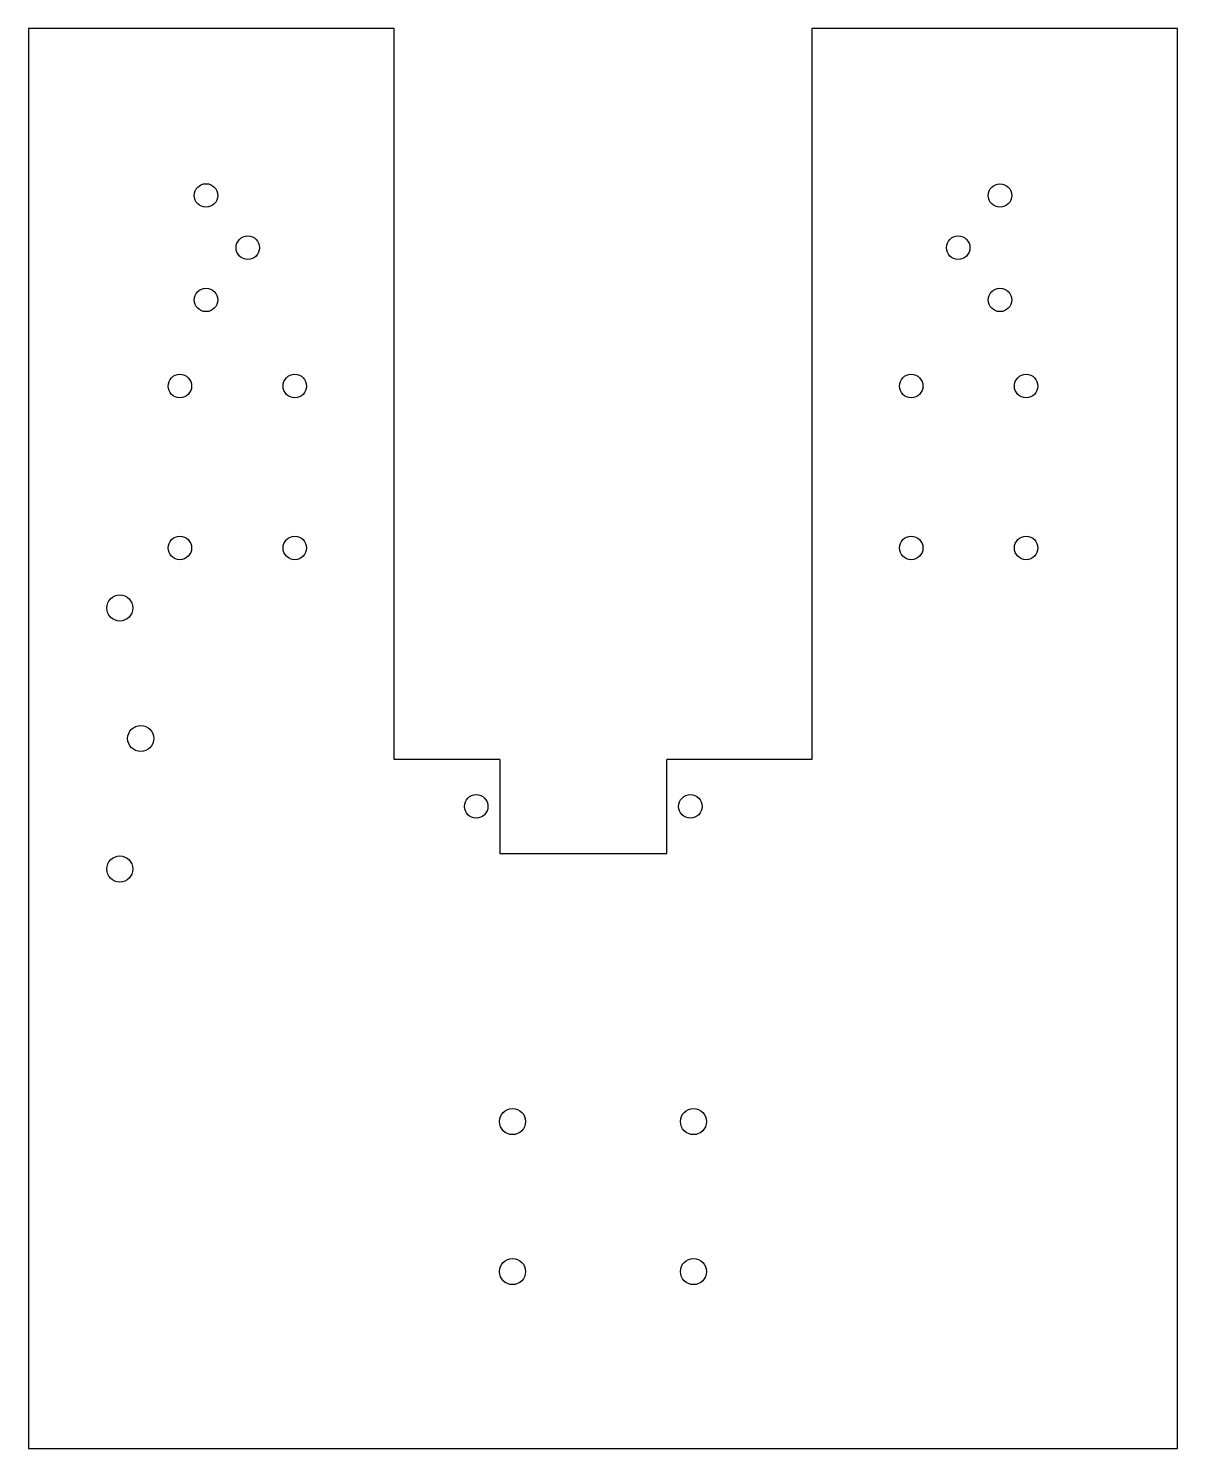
# Model space of a CAD drawing. Header units: millimetres. Extents: x -110 to 110, y -136 to 136.
import ezdxf

# ---------------------------------------------------------------- set-up
doc = ezdxf.new("R2010")
doc.units = ezdxf.units.MM

msp = doc.modelspace()

# ---------------------------------------------------------------- linework, layer by layer
at = {"color": 7, "linetype": 'Continuous', "lineweight": 25}
for p, q in [((-110, 136), (-110, -136)), ((-40, 136), (-110, 136)), ((-40, -4), (-40, 136)), ((40, 136), (40, -4)), ((110, 136), (40, 136)), ((110, -136), (110, 136)), ((-19.77, -4), (-40, -4)), ((-19.77, -4), (-19.77, -22)), ((12.23, -22), (12.23, -4)), ((40, -4), (12.23, -4)), ((-19.77, -22), (12.23, -22)), ((-110, -136), (110, -136))]:
    msp.add_line(p, q, dxfattribs=at)
for centre, radius in [((-76, 104), 2.25), ((76, 104), 2.24), ((-68, 94), 2.25), ((68, 94), 2.25), ((-76, 84), 2.25), ((76, 84), 2.24), ((-81, 67.5), 2.25), ((-59, 67.5), 2.25), ((59, 67.5), 2.25), ((81, 67.5), 2.25), ((-81, 36.5), 2.25), ((-59, 36.5), 2.25), ((59, 36.5), 2.25), ((81, 36.5), 2.25), ((-92.5, 25), 2.5), ((-88.5, 0), 2.5), ((-24.27, -13), 2.25), ((16.73, -13), 2.25), ((-92.5, -25), 2.5), ((-17.32, -73.37), 2.5), ((17.32, -73.37), 2.5), ((-17.32, -102.1), 2.5), ((17.32, -102.1), 2.5)]:
    msp.add_circle(centre, radius, dxfattribs=at)

doc.saveas('drawing.dxf')
